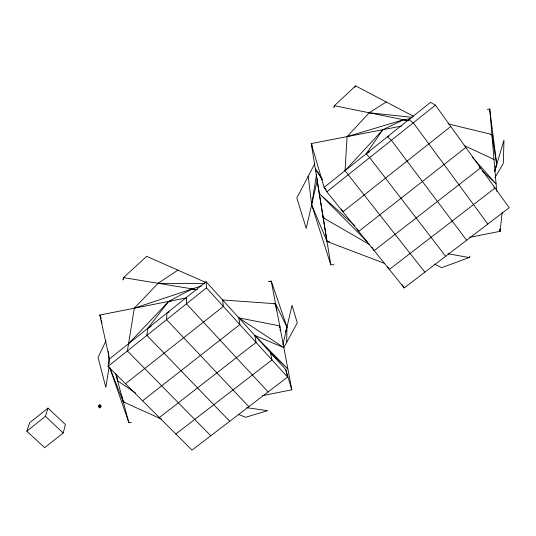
<?xml version="1.0" encoding="UTF-8"?>
<svg xmlns="http://www.w3.org/2000/svg" width="536" height="536" viewBox="0 0 536 536"><rect width="100%" height="100%" fill="white"/><g stroke="black" fill="none" stroke-linecap="round" stroke-linejoin="round"><path stroke-width="0.8" d="M186.454 297.426L186.434 303.825L268.127 391.937M286.653 342.343L286.968 327.121L271.276 281.145L268.831 281.614L271.276 281.145L291.805 389.779L262.586 395.655M279.638 327.55L279.732 325.901L238.889 317.882L239.847 324.568L142.583 400.814M424.84 272.174L345.037 170.662L347.094 136.62L369.204 112.781L386.275 101.974M384.821 263.451L327.027 241.508L317.185 180.672L317.352 179.017M502.178 212.223L500.128 231.311L469.61 237.334M201.543 285.929L192.183 288.897L168.646 301.426L147.655 328.441L146.904 335.369L229.736 421.276M177.898 270.137L158.08 283.296L134.288 308.213L127.394 350.933L210.782 435.761M316.508 174.562L311.657 204.739L330.772 264.75L334.096 264.811M109.109 367.026L105.826 387.394L98.048 357.345L106.034 340.755M123.28 279.249L123.541 277.621L146.663 256.329L205.576 282.372M100.949 406.817L101.11 405.966L99.87 404.76L98.517 405.826L98.343 406.677L99.589 407.889L100.949 406.817L99.703 405.605L99.87 404.76M99.589 407.889L99.763 407.032M109.518 358.919L206.112 281.715L285.782 369.632L287.571 377.076L191.989 450.119L108.058 366.363L109.518 358.919L99.864 315.021L186.602 297.875M317.553 179.091L306.237 228.363L296.823 197.972L314.773 163.735M334.042 107.307L334.404 105.713L355.589 85.881L413.437 116.225M282.934 344.588L292.013 305.299L297.306 322.927L283.933 347.301M63.194 433.014L65.426 424.552L47.999 408.097L29.701 422.723L26.8 431.199L44.669 447.667L63.194 433.014L45.426 416.338L47.999 408.097M317.185 180.672L317.66 179.071M122.838 280.013L123.541 277.621L197.114 289.708M494.849 170.863L503.967 140.151L503.324 163.386L494.875 177.704M494.634 171.547L496.745 164.492L489.73 109.002L487.251 109.324M333.921 107.314L334.404 105.713L408.392 120.741M285.494 331.804L286.968 327.121L275.551 303.745L222.654 299.972L223.324 306.384L125.484 383.749M495.391 167.513L496.745 164.492L491.894 134.496L448.076 123.876M354.832 87.321L355.589 85.881M434.455 264.114L441.811 267.652L469.134 257.541L469.978 256.101M445.651 256.275L369.666 157.624L366.122 153.812L382.872 129.692L403.554 119.756L410.764 118.637M345.037 170.662L382.872 129.692L384.526 129.598M128.506 343.743L168.646 301.426L171.131 301.125M26.8 431.199L45.426 416.338M108.058 366.363L206.467 287.839L206.112 281.715M326.833 191.794L435.426 105.15L509.2 207.713L404.218 287.939L326.833 191.794L324.146 187.359L311.242 143.561L401.531 126.081M450.783 126.503L342.933 211.794L341.238 209.067M98.343 406.677L99.703 405.605M465.831 147.42L358.705 231.398L357.09 228.845M159.359 417.557L256.061 342.404L254.808 335.456L283.839 347.616L238.889 317.882M175.828 433.993L271.966 359.904L270.439 352.701L287.859 368.902L254.808 335.456M147.655 328.441L151.199 326.277M366.122 153.812L369.713 151.681M169.175 311.878L166.971 312.997L166.582 319.664L248.851 406.67M388.915 136.117L387.394 136.801L391.38 140.298L466.648 240.229M134.288 308.213L192.183 288.897L197.081 289.755M347.094 136.62L403.554 119.756L406.69 120.761M273.903 304.013L275.551 303.745L276.489 310.264M490.246 134.637L491.894 134.496M158.08 283.296L204.43 283.665M109.786 367.776L128.834 422.549L131.327 422.696M329.519 241.716L327.027 241.508L311.657 204.739L308.213 176.237M369.204 112.781L412.238 117.33M124.921 402.107L123.267 401.886L109.853 367.763M246.587 407.662L267.658 410.69L245.528 417.296L238.6 414.482M323.195 216.122L323.201 217.79L324.843 218.065M447.949 253.742L469.134 257.541M161.711 419.185L123.267 401.886L122.362 396.982M464.183 145.564L494.018 159.46M323.201 217.79L369.244 244.376M435.426 105.15L430.535 102.322L324.146 187.359L326.19 189.898M117.036 376.708L117.592 380.821L135.608 393.002M479.331 167.044L480.578 167.922L374.175 250.614L371.991 247.23M408.868 119.642L413.296 122.804L487.827 224.041M493.736 187.057L495.03 188.015L389.344 269.454L387.675 266.921M354.859 225.743L319.302 193.563L367.14 241.642M482.212 170.803L496.095 183.902L472.518 157.396M206.467 287.839L287.571 377.076M319.617 174.984L315.309 168.827L322.484 179.942M321.051 177.041L322.002 178.408M402.007 284.609L404.218 287.939M99.106 405.719L99.649 406.75M312.267 145.832L311.242 143.561L330.772 264.75M101.204 318.069L99.864 315.021L100.942 319.014M285.782 369.632L291.805 389.779M101.371 320.615L102.014 323.014M115.662 373.652L128.834 422.549M499.753 229.696L500.128 231.311L499.921 228.879M279.732 325.901L279.899 327.516M280.06 329.138L280.221 330.752M489.73 109.002L496.725 191.332M108.339 351.569L109.089 363.77M117.531 378.329L117.592 380.821"/></g></svg>
